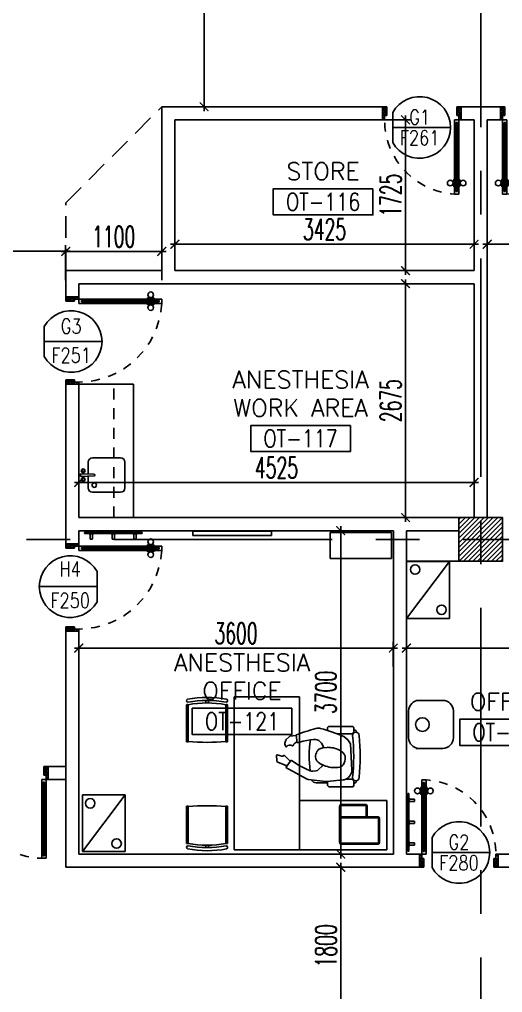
# Model space of a CAD drawing. Extents: x 275967.8 to 276060, y 57291.9 to 57371.4.
# Drawn here: x 275987.46 to 275992.99, y 57338 to 57349.13 of the extents above; entities that cross this region are included whole.
import ezdxf
from ezdxf.enums import TextEntityAlignment as Align

# ---------------------------------------------------------------- set-up
doc = ezdxf.new("R2010")
doc.units = 0
doc.header["$MEASUREMENT"] = 0
doc.header["$PDMODE"] = 34
for name, pattern in [('CENTERX2', [4, 2.5, -0.5, 0.5, -0.5]), ('HIDDEN', [0.375, 0.25, -0.125]), ('HIDDEN2', [0.1875, 0.125, -0.0625])]:
    doc.linetypes.add(name, pattern=pattern)
doc.layers.get('0').update_dxf_attribs({"linetype": 'CONTINUOUS'})
doc.layers.get('DEFPOINTS').update_dxf_attribs({"linetype": 'CONTINUOUS'})
for name, color, linetype in [('AXES', 11, 'CENTERX2'), ('COL', 5, 'CONTINUOUS'), ('DIM', 4, 'CONTINUOUS'), ('DOOR', 7, 'CONTINUOUS'), ('DOOR-CR', 2, 'CONTINUOUS'), ('DOOR-NO', 3, 'CONTINUOUS'), ('HAT', 8, 'CONTINUOUS'), ('ME-FIX', 3, 'CONTINUOUS'), ('NON-MEDICAL', 3, 'CONTINUOUS'), ('RM-BOX', 4, 'CONTINUOUS'), ('RM-NAME', 2, 'CONTINUOUS'), ('RM-NO', 2, 'CONTINUOUS'), ('WALL', 2, 'CONTINUOUS')]:
    doc.layers.add(name, color=color, linetype=linetype)
doc.styles.add('ROMANS', font='ROMANS.shx', dxfattribs={"width": 0.6})
doc.dimstyles.new('STANDARD in', dxfattribs={"dimtxt": 0.24, "dimasz": 0.1, "dimexe": 0.07, "dimexo": 0.05, "dimgap": 0.05, "dimtad": 1, "dimdec": 0, "dimlfac": 1000, "dimzin": 0, "dimdsep": 46, "dimtxsty": 'ROMANS', "dimblk": 'ARCHTICK', "dimcen": 0.05, "dimdle": 0.05, "dimclrd": 4, "dimclre": 4, "dimclrt": 2, "dimadec": 0, "dimazin": 0, "dimtfac": 1, "dimtdec": 0, "dimtmove": 2, "dimatfit": 3, "dimfxl": 0, "dimtolj": 1, "dimtzin": 0, "dimarcsym": 0})

# ---------------------------------------------------------------- blocks, each defined once
blk = doc.blocks.new('*X63')
at = {"color": 0}
for p, q in [((38539, 162743), (38986, 163190)), ((38539, 162796), (38933, 163190)), ((38539, 162849), (38880, 163190)), ((38539, 162902), (38827, 163190)), ((38539, 162955), (38774, 163190)), ((38539, 163008), (38721, 163190)), ((38539, 163061), (38668, 163190)), ((38539, 163114), (38615, 163190)), ((38539, 163167), (38562, 163190)), ((38539, 162689), (39039, 163189)), ((38592, 162690), (39039, 163136)), ((38646, 162690), (39039, 163083)), ((38699, 162690), (39039, 163030)), ((38752, 162690), (39039, 162977)), ((38805, 162690), (39039, 162924)), ((38858, 162690), (39039, 162871)), ((38911, 162690), (39039, 162818)), ((38964, 162690), (39039, 162765)), ((39017, 162690), (39039, 162712))]:
    blk.add_line(p, q, dxfattribs=at)
blk = doc.blocks.new('RM1')
at = {"layer": 'RM-BOX'}
blk.add_lwpolyline([(570, -200), (-570, -200), (-570, -500), (570, -500)], close=True, dxfattribs=at)
at = {"layer": 'RM-NAME', "style": 'ROMANS'}
for tag, p in [('ROOMNAME1', (0, 324)), ('ROOMNAME2', (0, 0))]:
    blk.add_attdef(tag, text='', height=200, dxfattribs=at).set_placement(p, align=Align.MIDDLE)
at = {"layer": 'RM-NO', "style": 'ROMANS', "width": 0.8}
blk.add_attdef('ROOMNO', text='', height=200, dxfattribs=at).set_placement((0, -350), align=Align.MIDDLE)
blk = doc.blocks.new('COL50')
at = {"layer": 'COL'}
blk.add_lwpolyline([(-250, 250), (-250, -250), (250, -250), (250, 250)], close=True, dxfattribs=at)
blk = doc.blocks.new('DD1')
at = {"layer": 'DOOR-CR'}
blk.add_line((-308, 0), (353, 0), dxfattribs=at)
blk.add_lwpolyline([(-308, -173, 3.820224), (-308, 173)], format="xyb", close=True, dxfattribs=at)
at = {"layer": 'DOOR-NO', "color": 255, "style": 'ROMANS', "width": 0.8}
for tag, p in [('G', (0, 184)), ('000', (0, -141))]:
    blk.add_attdef(tag, text='', height=204, dxfattribs=at).set_placement(p, align=Align.MIDDLE)
blk = doc.blocks.new('DOOR90')
at = {"layer": 'DOOR', "color": 0, "linetype": 'ByBlock'}
for p, q in [((-150, 0), (-150, -25)), ((-150, 0), (0, 0)), ((0, -50), (0, 0)), ((-1000, -25), (-1000, -75)), ((-1000, -75), (-1000, -25)), ((-950, -25), (-1000, -25)), ((-950, -75), (-1000, -75)), ((-970, -42), (-970, -58)), ((-950, -42), (-970, -42)), ((-950, -58), (-970, -58)), ((-950, -25), (-950, -42)), ((-950, -58), (-950, -75)), ((-918, -25), (-918, -18)), ((-828, -18), (-918, -18)), ((-918, -75), (-918, -82)), ((-828, -82), (-918, -82)), ((-905, -18), (-905, -9)), ((-905, -9), (-840, -9)), ((-905, -18), (-840, -18)), ((-905, -82), (-905, -91)), ((-905, -82), (-840, -82)), ((-905, -91), (-840, -91)), ((-840, -18), (-840, -9)), ((-840, -82), (-840, -91)), ((-828, -25), (-828, -18)), ((-828, -75), (-828, -82)), ((-200, -42), (-200, -25)), ((-200, -25), (-150, -25)), ((-180, -42), (-200, -42)), ((-200, -75), (-200, -58)), ((-200, -58), (-180, -58)), ((-150, -75), (-200, -75)), ((-180, -58), (-180, -42)), ((-150, -75), (-150, -25)), ((-150, -25), (-100, -25)), ((-100, -25), (-100, -50)), ((-100, -50), (0, -50)), ((-150, -900), (-150, -875)), ((-150, -875), (-100, -875)), ((-100, -850), (0, -850)), ((-100, -875), (-100, -850)), ((0, -850), (0, -900)), ((0, -900), (-150, -900)), ((-150, -900), (0, -900))]:
    blk.add_line(p, q, dxfattribs=at)
at = {"layer": 'DOOR', "color": 9, "linetype": 'ByBlock'}
for p, q in [((0, -50), (-114, 0)), ((0, -50), (-40, 0)), ((0, -50), (-100, -37)), ((0, -850), (-114, -900)), ((0, -850), (-100, -863)), ((0, -850), (-40, -900))]:
    blk.add_line(p, q, dxfattribs=at)
at = {"layer": 'DOOR', "linetype": 'ByBlock'}
for p, q in [((-200, -25), (-950, -25)), ((-200, -42), (-950, -42)), ((-200, -58), (-950, -58)), ((-950, -75), (-200, -75))]:
    blk.add_line(p, q, dxfattribs=at)
at = {"layer": 'DOOR', "color": 0, "linetype": 'ByBlock'}
for centre in [(-873, 24), (-873, -124)]:
    blk.add_circle(centre, 32.4, dxfattribs=at)
at = {"layer": 'DOOR', "color": 9, "linetype": 'ByBlock'}
for centre, radius, start, end in [((0, -50), 154, 161.1053, 166.2858), ((0, -50), 134, 158.1598, 169.28), ((0, -50), 94.4, 148.0182, 180), ((0, -50), 74.4, 137.7764, 180), ((0, -50), 114, 154.0838, 167.3774), ((0, -50), 54.4, 113.2074, 180), ((0, -50), 34.4, 90, 180), ((0, -50), 14.4, 90, 180), ((0, -850), 154, 193.7142, 198.8947), ((0, -850), 134, 190.72, 201.8402), ((0, -850), 94.4, 180, 211.9818), ((0, -850), 74.4, 180, 222.2236), ((0, -850), 54.4, 180, 246.7926), ((0, -850), 34.4, 180, 270), ((0, -850), 14.4, 180, 270)]:
    blk.add_arc(centre, radius, start, end, dxfattribs=at)
at = {"layer": 'DOOR', "linetype": 'HIDDEN', "ltscale": 0.5}
blk.add_arc((-150, -25), 850, 180, 270, dxfattribs=at)
blk = doc.blocks.new('DOOR-10')
at = {"layer": 'DOOR', "color": 0, "linetype": 'ByBlock'}
for p, q in [((-83, 1005), (-92, 1005)), ((-92, 1005), (-92, 940)), ((-76, 1018), (-83, 1018)), ((-83, 928), (-83, 1018)), ((-83, 1005), (-83, 940)), ((-26, 1100), (-76, 1100)), ((-76, 1100), (-26, 1100)), ((-76, 1050), (-76, 1100)), ((-59, 1050), (-76, 1050)), ((-43, 1070), (-59, 1070)), ((-59, 1050), (-59, 1070)), ((-43, 1050), (-43, 1070)), ((-26, 1050), (-43, 1050)), ((-26, 1050), (-26, 1100)), ((-26, 1018), (-18, 1018)), ((-18, 928), (-18, 1018)), ((-18, 1005), (-9, 1005)), ((-18, 1005), (-18, 940)), ((-9, 1005), (-9, 940)), ((-83, 940), (-92, 940)), ((-76, 928), (-83, 928)), ((-26, 928), (-18, 928)), ((-18, 940), (-9, 940)), ((-1001, 0), (-1001, 150)), ((-1001, 150), (-976, 150)), ((-1001, 150), (-1001, 0)), ((-976, 150), (-976, 100)), ((-76, 200), (-59, 200)), ((-76, 150), (-76, 200)), ((-76, 150), (-26, 150)), ((-59, 200), (-59, 180)), ((-59, 180), (-43, 180)), ((-43, 200), (-26, 200)), ((-43, 180), (-43, 200)), ((-26, 200), (-26, 150)), ((-1, 150), (-26, 150)), ((-26, 150), (-26, 100)), ((-951, 0), (-1001, 0)), ((-976, 100), (-951, 100)), ((-951, 100), (-951, 0)), ((-51, 100), (-51, 0)), ((-26, 100), (-51, 100)), ((-51, 0), (-1, 0))]:
    blk.add_line(p, q, dxfattribs=at)
at = {"layer": 'DOOR', "linetype": 'ByBlock'}
for p, q in [((-76, 1050), (-76, 200)), ((-59, 200), (-59, 1050)), ((-43, 200), (-43, 1050)), ((-26, 200), (-26, 1050))]:
    blk.add_line(p, q, dxfattribs=at)
at = {"layer": 'DOOR', "color": 9, "linetype": 'ByBlock'}
for p, q in [((-951, 0), (-1001, 114)), ((-51, 0), (-1, 114)), ((-1, 0), (-1, 150)), ((-951, 0), (-1001, 40)), ((-951, 0), (-964, 100)), ((-51, 0), (-37, 100)), ((-51, 0), (-1, 40))]:
    blk.add_line(p, q, dxfattribs=at)
at = {"layer": 'DOOR', "color": 0, "linetype": 'ByBlock'}
for centre in [(-124, 973), (23, 973)]:
    blk.add_circle(centre, 32.4, dxfattribs=at)
at = {"layer": 'DOOR', "linetype": 'HIDDEN', "ltscale": 0.5}
blk.add_arc((-23, 149), 952, 93.1482, 179.9482, dxfattribs=at)
at = {"layer": 'DOOR', "color": 9, "linetype": 'ByBlock'}
for centre, radius, start, end in [((-951, 0), 154, 103.7142, 108.8947), ((-951, 0), 134, 100.72, 111.8402), ((-51, 0), 134, 68.1598, 79.28), ((-51, 0), 114, 64.0838, 77.3774), ((-51, 0), 154, 71.1053, 76.2858), ((-951, 0), 94.4, 90, 121.9818), ((-951, 0), 74.4, 90, 132.2236), ((-951, 0), 54.4, 90, 156.7926), ((-951, 0), 34.4, 90, 180), ((-951, 0), 14.4, 90, 180), ((-51, 0), 94.4, 58.0182, 90), ((-51, 0), 74.4, 47.7764, 90), ((-51, 0), 54.4, 23.2074, 90), ((-51, 0), 34.4, 0, 90), ((-51, 0), 14.4, 0, 90)]:
    blk.add_arc(centre, radius, start, end, dxfattribs=at)
blk = doc.blocks.new('_ARCHTICK')
at = {"color": 0, "linetype": 'ByBlock', "const_width": 0.15}
blk.add_lwpolyline([(-0.5, -0.5), (0.5, 0.5)], dxfattribs=at)
blk = doc.blocks.new('*D579')
at = {"layer": 'DEFPOINTS', "color": 0, "linetype": 'ByBlock', "ltscale": 0.3}
for p in [(275989.235, 57347.12), (275992.66, 57346.992), (275992.66, 57346.56)]:
    blk.add_point(p, dxfattribs=at)
at = {"layer": 'DIM', "color": 4, "linetype": 'ByBlock', "lineweight": -2, "ltscale": 0.3}
for p, q in [((275989.235, 57347.07), (275989.235, 57346.49)), ((275992.66, 57346.942), (275992.66, 57346.49)), ((275989.185, 57346.56), (275992.71, 57346.56))]:
    blk.add_line(p, q, dxfattribs=at)
at = {"layer": 'DIM', "color": 4, "linetype": 'ByBlock', "lineweight": -2, "ltscale": 0.3, "xscale": 0.1, "yscale": 0.1, "zscale": 0.1, "rotation": 180}
blk.add_blockref('_ARCHTICK', (275989.235, 57346.56), dxfattribs=at)
at = {"layer": 'DIM', "color": 4, "linetype": 'ByBlock', "lineweight": -2, "ltscale": 0.3, "xscale": 0.1, "yscale": 0.1, "zscale": 0.1}
blk.add_blockref('_ARCHTICK', (275992.66, 57346.56), dxfattribs=at)
at = {"layer": 'DIM', "color": 2, "linetype": 'ByBlock', "ltscale": 0.3, "insert": (275990.948, 57346.73), "char_height": 0.24, "attachment_point": 5, "style": 'ROMANS'}
blk.add_mtext('\\A1;3425', dxfattribs=at)
blk = doc.blocks.new('*D578')
at = {"layer": 'DEFPOINTS', "color": 0, "linetype": 'ByBlock', "ltscale": 0.3}
for p in [(275992.81, 57346.56), (275995.035, 57346.56), (275995.035, 57346.56)]:
    blk.add_point(p, dxfattribs=at)
at = {"layer": 'DIM', "color": 4, "linetype": 'ByBlock', "lineweight": -2, "ltscale": 0.3}
for p, q in [((275992.76, 57346.56), (275995.085, 57346.56)), ((275992.81, 57346.61), (275992.81, 57346.63)), ((275995.035, 57346.61), (275995.035, 57346.63))]:
    blk.add_line(p, q, dxfattribs=at)
at = {"layer": 'DIM', "color": 4, "linetype": 'ByBlock', "lineweight": -2, "ltscale": 0.3, "xscale": 0.1, "yscale": 0.1, "zscale": 0.1, "rotation": 180}
blk.add_blockref('_ARCHTICK', (275992.81, 57346.56), dxfattribs=at)
at = {"layer": 'DIM', "color": 4, "linetype": 'ByBlock', "lineweight": -2, "ltscale": 0.3, "xscale": 0.1, "yscale": 0.1, "zscale": 0.1}
blk.add_blockref('_ARCHTICK', (275995.035, 57346.56), dxfattribs=at)
at = {"layer": 'DIM', "color": 2, "linetype": 'ByBlock', "ltscale": 0.3, "insert": (275993.923, 57346.73), "char_height": 0.24, "attachment_point": 5, "style": 'ROMANS'}
blk.add_mtext('\\A1;2225', dxfattribs=at)
blk = doc.blocks.new('*D566')
at = {"layer": 'DEFPOINTS', "color": 0, "linetype": 'ByBlock', "ltscale": 0.3}
for p in [(275989.085, 57346.477), (275987.985, 57346.097), (275989.085, 57346.097)]:
    blk.add_point(p, dxfattribs=at)
at = {"layer": 'DIM', "color": 4, "linetype": 'ByBlock', "lineweight": -2, "ltscale": 0.3}
for p, q in [((275987.935, 57346.477), (275989.135, 57346.477)), ((275987.985, 57346.147), (275987.985, 57346.547)), ((275989.085, 57346.147), (275989.085, 57346.547))]:
    blk.add_line(p, q, dxfattribs=at)
at = {"layer": 'DIM', "color": 4, "linetype": 'ByBlock', "lineweight": -2, "ltscale": 0.3, "xscale": 0.1, "yscale": 0.1, "zscale": 0.1, "rotation": 180}
blk.add_blockref('_ARCHTICK', (275987.985, 57346.477), dxfattribs=at)
at = {"layer": 'DIM', "color": 4, "linetype": 'ByBlock', "lineweight": -2, "ltscale": 0.3, "xscale": 0.1, "yscale": 0.1, "zscale": 0.1}
blk.add_blockref('_ARCHTICK', (275989.085, 57346.477), dxfattribs=at)
at = {"layer": 'DIM', "color": 2, "linetype": 'ByBlock', "ltscale": 0.3, "insert": (275988.535, 57346.647), "char_height": 0.24, "attachment_point": 5, "style": 'ROMANS'}
blk.add_mtext('\\A1;1100', dxfattribs=at)
blk = doc.blocks.new('*D565')
at = {"layer": 'DEFPOINTS', "color": 0, "linetype": 'ByBlock', "ltscale": 0.3}
for p in [(275991.465, 57347.983), (275991.465, 57346.258), (275991.875, 57346.258)]:
    blk.add_point(p, dxfattribs=at)
at = {"layer": 'DIM', "color": 4, "linetype": 'ByBlock', "lineweight": -2, "ltscale": 0.3}
for p, q in [((275991.875, 57348.033), (275991.875, 57346.208)), ((275991.515, 57347.983), (275991.945, 57347.983)), ((275991.515, 57346.258), (275991.945, 57346.258))]:
    blk.add_line(p, q, dxfattribs=at)
at = {"layer": 'DIM', "color": 4, "linetype": 'ByBlock', "lineweight": -2, "ltscale": 0.3, "xscale": 0.1, "yscale": 0.1, "zscale": 0.1}
for p, rotation in [((275991.875, 57347.983), 90), ((275991.875, 57346.258), 270)]:
    blk.add_blockref('_ARCHTICK', p, dxfattribs=dict(at, rotation=rotation))
at = {"layer": 'DIM', "color": 2, "linetype": 'ByBlock', "ltscale": 0.3, "insert": (275991.705, 57347.12), "char_height": 0.24, "attachment_point": 5, "rotation": 90, "style": 'ROMANS'}
blk.add_mtext('\\A1;1725', dxfattribs=at)
blk = doc.blocks.new('*D564')
at = {"layer": 'DEFPOINTS', "color": 0, "linetype": 'ByBlock', "ltscale": 0.3}
for p in [(275992.66, 57346.108), (275991.875, 57343.433), (275992.227, 57343.433)]:
    blk.add_point(p, dxfattribs=at)
at = {"layer": 'DIM', "color": 4, "linetype": 'ByBlock', "lineweight": -2, "ltscale": 0.3}
for p, q in [((275991.875, 57346.158), (275991.875, 57343.383)), ((275992.61, 57346.108), (275991.805, 57346.108)), ((275992.177, 57343.433), (275991.805, 57343.433))]:
    blk.add_line(p, q, dxfattribs=at)
at = {"layer": 'DIM', "color": 4, "linetype": 'ByBlock', "lineweight": -2, "ltscale": 0.3, "xscale": 0.1, "yscale": 0.1, "zscale": 0.1}
for p, rotation in [((275991.875, 57346.108), 90), ((275991.875, 57343.433), 270)]:
    blk.add_blockref('_ARCHTICK', p, dxfattribs=dict(at, rotation=rotation))
at = {"layer": 'DIM', "color": 2, "linetype": 'ByBlock', "ltscale": 0.3, "insert": (275991.705, 57344.77), "char_height": 0.24, "attachment_point": 5, "rotation": 90, "style": 'ROMANS'}
blk.add_mtext('\\A1;2675', dxfattribs=at)
blk = doc.blocks.new('*D563')
at = {"layer": 'DEFPOINTS', "color": 0, "linetype": 'ByBlock', "ltscale": 0.3}
for p in [(275988.135, 57344.361), (275992.66, 57344.361), (275988.135, 57343.835)]:
    blk.add_point(p, dxfattribs=at)
at = {"layer": 'DIM', "color": 4, "linetype": 'ByBlock', "lineweight": -2, "ltscale": 0.3}
for p, q in [((275988.135, 57344.311), (275988.135, 57343.765)), ((275992.66, 57344.311), (275992.66, 57343.765)), ((275992.71, 57343.835), (275988.085, 57343.835))]:
    blk.add_line(p, q, dxfattribs=at)
at = {"layer": 'DIM', "color": 4, "linetype": 'ByBlock', "lineweight": -2, "ltscale": 0.3, "xscale": 0.1, "yscale": 0.1, "zscale": 0.1, "rotation": 180}
blk.add_blockref('_ARCHTICK', (275988.135, 57343.835), dxfattribs=at)
at = {"layer": 'DIM', "color": 4, "linetype": 'ByBlock', "lineweight": -2, "ltscale": 0.3, "xscale": 0.1, "yscale": 0.1, "zscale": 0.1}
blk.add_blockref('_ARCHTICK', (275992.66, 57343.835), dxfattribs=at)
at = {"layer": 'DIM', "color": 2, "linetype": 'ByBlock', "ltscale": 0.3, "insert": (275990.398, 57344.005), "char_height": 0.24, "attachment_point": 5, "style": 'ROMANS'}
blk.add_mtext('\\A1;4525', dxfattribs=at)
blk = doc.blocks.new('*D562')
at = {"layer": 'DEFPOINTS', "color": 0, "linetype": 'ByBlock', "ltscale": 0.3}
for p in [(275990.662, 57343.283), (275990.755, 57339.583), (275991.133, 57339.583)]:
    blk.add_point(p, dxfattribs=at)
at = {"layer": 'DIM', "color": 4, "linetype": 'ByBlock', "lineweight": -2, "ltscale": 0.3}
for p, q in [((275991.133, 57343.333), (275991.133, 57339.533)), ((275990.712, 57343.283), (275991.203, 57343.283)), ((275990.805, 57339.583), (275991.203, 57339.583))]:
    blk.add_line(p, q, dxfattribs=at)
at = {"layer": 'DIM', "color": 4, "linetype": 'ByBlock', "lineweight": -2, "ltscale": 0.3, "xscale": 0.1, "yscale": 0.1, "zscale": 0.1}
for p, rotation in [((275991.133, 57343.283), 90), ((275991.133, 57339.583), 270)]:
    blk.add_blockref('_ARCHTICK', p, dxfattribs=dict(at, rotation=rotation))
at = {"layer": 'DIM', "color": 2, "linetype": 'ByBlock', "ltscale": 0.3, "insert": (275990.963, 57341.433), "char_height": 0.24, "attachment_point": 5, "rotation": 90, "style": 'ROMANS'}
blk.add_mtext('\\A1;3700', dxfattribs=at)
blk = doc.blocks.new('*D561')
at = {"layer": 'DEFPOINTS', "color": 0, "linetype": 'ByBlock', "ltscale": 0.3}
for p in [(275991.735, 57341.94), (275988.135, 57341.68), (275991.735, 57341.68)]:
    blk.add_point(p, dxfattribs=at)
at = {"layer": 'DIM', "color": 4, "linetype": 'ByBlock', "lineweight": -2, "ltscale": 0.3}
for p, q in [((275988.135, 57341.73), (275988.135, 57342.01)), ((275991.735, 57341.73), (275991.735, 57342.01)), ((275988.085, 57341.94), (275991.785, 57341.94))]:
    blk.add_line(p, q, dxfattribs=at)
at = {"layer": 'DIM', "color": 4, "linetype": 'ByBlock', "lineweight": -2, "ltscale": 0.3, "xscale": 0.1, "yscale": 0.1, "zscale": 0.1, "rotation": 180}
blk.add_blockref('_ARCHTICK', (275988.135, 57341.94), dxfattribs=at)
at = {"layer": 'DIM', "color": 4, "linetype": 'ByBlock', "lineweight": -2, "ltscale": 0.3, "xscale": 0.1, "yscale": 0.1, "zscale": 0.1}
blk.add_blockref('_ARCHTICK', (275991.735, 57341.94), dxfattribs=at)
at = {"layer": 'DIM', "color": 2, "linetype": 'ByBlock', "ltscale": 0.3, "insert": (275989.935, 57342.11), "char_height": 0.24, "attachment_point": 5, "style": 'ROMANS'}
blk.add_mtext('\\A1;3600', dxfattribs=at)
blk = doc.blocks.new('*D560')
at = {"layer": 'DEFPOINTS', "color": 0, "linetype": 'ByBlock', "ltscale": 0.3}
for p in [(275995.035, 57341.94), (275991.885, 57341.739), (275995.035, 57341.739)]:
    blk.add_point(p, dxfattribs=at)
at = {"layer": 'DIM', "color": 4, "linetype": 'ByBlock', "lineweight": -2, "ltscale": 0.3}
for p, q in [((275991.885, 57341.789), (275991.885, 57342.01)), ((275995.035, 57341.789), (275995.035, 57342.01)), ((275991.835, 57341.94), (275995.085, 57341.94))]:
    blk.add_line(p, q, dxfattribs=at)
at = {"layer": 'DIM', "color": 4, "linetype": 'ByBlock', "lineweight": -2, "ltscale": 0.3, "xscale": 0.1, "yscale": 0.1, "zscale": 0.1, "rotation": 180}
blk.add_blockref('_ARCHTICK', (275991.885, 57341.94), dxfattribs=at)
at = {"layer": 'DIM', "color": 4, "linetype": 'ByBlock', "lineweight": -2, "ltscale": 0.3, "xscale": 0.1, "yscale": 0.1, "zscale": 0.1}
blk.add_blockref('_ARCHTICK', (275995.035, 57341.94), dxfattribs=at)
at = {"layer": 'DIM', "color": 2, "linetype": 'ByBlock', "ltscale": 0.3, "insert": (275993.46, 57342.11), "char_height": 0.24, "attachment_point": 5, "style": 'ROMANS'}
blk.add_mtext('\\A1;3150', dxfattribs=at)
blk = doc.blocks.new('*D549')
at = {"layer": 'DEFPOINTS', "color": 0, "linetype": 'ByBlock', "ltscale": 0.3}
for p in [(275991.683, 57339.433), (275991.134, 57337.633), (275991.288, 57337.633)]:
    blk.add_point(p, dxfattribs=at)
at = {"layer": 'DIM', "color": 4, "linetype": 'ByBlock', "lineweight": -2, "ltscale": 0.3}
for p, q in [((275991.134, 57339.483), (275991.134, 57337.583)), ((275991.633, 57339.433), (275991.064, 57339.433)), ((275991.238, 57337.633), (275991.064, 57337.633))]:
    blk.add_line(p, q, dxfattribs=at)
at = {"layer": 'DIM', "color": 4, "linetype": 'ByBlock', "lineweight": -2, "ltscale": 0.3, "xscale": 0.1, "yscale": 0.1, "zscale": 0.1}
for p, rotation in [((275991.134, 57339.433), 90), ((275991.134, 57337.633), 270)]:
    blk.add_blockref('_ARCHTICK', p, dxfattribs=dict(at, rotation=rotation))
at = {"layer": 'DIM', "color": 2, "linetype": 'ByBlock', "ltscale": 0.3, "insert": (275990.964, 57338.533), "char_height": 0.24, "attachment_point": 5, "rotation": 90, "style": 'ROMANS'}
blk.add_mtext('\\A1;1800', dxfattribs=at)
blk = doc.blocks.new('A$C272A55A0')
at = {"layer": 'DOOR', "color": 0, "linetype": 'ByBlock'}
for p, q in [((0, 900), (0, 1050)), ((50, 1050), (0, 1050)), ((50, 950), (50, 1050)), ((1750, 950), (1750, 1050)), ((1750, 1050), (1800, 1050)), ((1800, 1050), (1800, 900)), ((0, 900), (25, 900)), ((25, 950), (50, 950)), ((25, 900), (25, 950)), ((75, 900), (25, 900)), ((25, 850), (25, 900)), ((75, 900), (75, 850)), ((1725, 900), (1775, 900)), ((1725, 900), (1725, 850)), ((1775, 950), (1750, 950)), ((1775, 900), (1775, 950)), ((1800, 900), (1775, 900)), ((1775, 850), (1775, 900)), ((42, 850), (25, 850)), ((58, 870), (42, 870)), ((42, 870), (42, 850)), ((58, 850), (58, 870)), ((75, 850), (58, 850)), ((1725, 850), (1742, 850)), ((1742, 870), (1758, 870)), ((1742, 850), (1742, 870)), ((1758, 870), (1758, 850)), ((1758, 850), (1775, 850)), ((1718, 160), (1709, 160)), ((1709, 95), (1709, 160)), ((1725, 173), (1718, 173)), ((1718, 173), (1718, 83)), ((1718, 95), (1718, 160)), ((1775, 173), (1782, 173)), ((1782, 173), (1782, 83)), ((1782, 160), (1791, 160)), ((1782, 95), (1782, 160)), ((1791, 95), (1791, 160)), ((25, 50), (42, 50)), ((25, 50), (25, 0)), ((25, 0), (75, 0)), ((75, 0), (25, 0)), ((42, 50), (42, 30)), ((42, 30), (58, 30)), ((58, 50), (75, 50)), ((58, 50), (58, 30)), ((75, 50), (75, 0)), ((1718, 95), (1709, 95)), ((1725, 83), (1718, 83)), ((1742, 50), (1725, 50)), ((1725, 50), (1725, 0)), ((1775, 0), (1725, 0)), ((1725, 0), (1775, 0)), ((1742, 50), (1742, 30)), ((1758, 30), (1742, 30)), ((1775, 50), (1758, 50)), ((1758, 50), (1758, 30)), ((1775, 83), (1782, 83)), ((1775, 50), (1775, 0)), ((1782, 95), (1791, 95))]:
    blk.add_line(p, q, dxfattribs=at)
at = {"layer": 'DOOR', "color": 9, "linetype": 'ByBlock'}
for p, q in [((50, 1050), (0, 1010)), ((50, 1050), (0, 937)), ((50, 1050), (37, 950)), ((1750, 1050), (1800, 1010)), ((1750, 1050), (1800, 937)), ((1750, 1050), (1763, 950))]:
    blk.add_line(p, q, dxfattribs=at)
at = {"layer": 'DOOR', "linetype": 'ByBlock'}
for p, q in [((25, 850), (25, 50)), ((42, 850), (42, 50)), ((58, 850), (58, 50)), ((75, 50), (75, 850)), ((1725, 50), (1725, 850)), ((1742, 850), (1742, 50)), ((1758, 850), (1758, 50)), ((1775, 850), (1775, 50))]:
    blk.add_line(p, q, dxfattribs=at)
at = {"layer": 'DOOR', "color": 0, "linetype": 'ByBlock'}
for centre in [(1676, 128), (1824, 128)]:
    blk.add_circle(centre, 32.4, dxfattribs=at)
at = {"layer": 'DOOR', "color": 9, "linetype": 'ByBlock'}
for centre, radius, start, end in [((50, 1050), 54.4, 203.2074, 270), ((50, 1050), 34.4, 180, 270), ((50, 1050), 14.4, 180, 270), ((1750, 1050), 14.4, 270, 0), ((1750, 1050), 34.4, 270, 0), ((1750, 1050), 54.4, 270, 336.7926), ((50, 1050), 74.4, 227.7764, 270), ((50, 1050), 94.4, 238.0182, 270), ((50, 1050), 114, 244.0838, 257.3774), ((50, 1050), 134, 248.1598, 259.28), ((50, 1050), 154, 251.1053, 256.2858), ((1750, 1050), 74.4, 270, 312.2236), ((1750, 1050), 94.4, 270, 301.9818), ((1750, 1050), 114, 282.6226, 295.9162), ((1750, 1050), 134, 280.72, 291.8402), ((1750, 1050), 154, 283.7142, 288.8947)]:
    blk.add_arc(centre, radius, start, end, dxfattribs=at)
at = {"layer": 'DOOR', "linetype": 'HIDDEN', "ltscale": 0.5}
for centre, start, end in [((50, 851), 268.3174, 3.2965), ((1750, 851), 176.7035, 271.6826)]:
    blk.add_arc(centre, 851, start, end, dxfattribs=at)
at = {"layer": 'WALL', "linetype": 'ByBlock'}
blk.add_line((1800, 900), (1800, 1050), dxfattribs=at)
blk = doc.blocks.new('*D797')
at = {"layer": 'DEFPOINTS', "color": 0, "linetype": 'ByBlock', "ltscale": 0.3}
for p in [(275985.785, 57346.479), (275985.785, 57346.294), (275987.985, 57346.213)]:
    blk.add_point(p, dxfattribs=at)
at = {"layer": 'DIM', "color": 4, "linetype": 'ByBlock', "lineweight": -2, "ltscale": 0.3}
for p, q in [((275988.035, 57346.479), (275985.735, 57346.479)), ((275985.785, 57346.344), (275985.785, 57346.549)), ((275987.985, 57346.263), (275987.985, 57346.549))]:
    blk.add_line(p, q, dxfattribs=at)
at = {"layer": 'DIM', "color": 4, "linetype": 'ByBlock', "lineweight": -2, "ltscale": 0.3, "xscale": 0.1, "yscale": 0.1, "zscale": 0.1, "rotation": 180}
blk.add_blockref('_ARCHTICK', (275985.785, 57346.479), dxfattribs=at)
at = {"layer": 'DIM', "color": 4, "linetype": 'ByBlock', "lineweight": -2, "ltscale": 0.3, "xscale": 0.1, "yscale": 0.1, "zscale": 0.1}
blk.add_blockref('_ARCHTICK', (275987.985, 57346.479), dxfattribs=at)
at = {"layer": 'DIM', "color": 2, "linetype": 'ByBlock', "ltscale": 0.3, "insert": (275986.885, 57346.649), "char_height": 0.24, "attachment_point": 5, "style": 'ROMANS'}
blk.add_mtext('\\A1;2200', dxfattribs=at)
blk = doc.blocks.new('*D798')
at = {"layer": 'DEFPOINTS', "color": 0, "linetype": 'ByBlock', "ltscale": 0.3}
for p in [(275989.198, 57351.283), (275989.198, 57348.133), (275989.569, 57348.133)]:
    blk.add_point(p, dxfattribs=at)
at = {"layer": 'DIM', "color": 4, "linetype": 'ByBlock', "lineweight": -2, "ltscale": 0.3}
for p, q in [((275989.248, 57351.283), (275989.639, 57351.283)), ((275989.569, 57351.333), (275989.569, 57348.083)), ((275989.248, 57348.133), (275989.639, 57348.133))]:
    blk.add_line(p, q, dxfattribs=at)
at = {"layer": 'DIM', "color": 4, "linetype": 'ByBlock', "lineweight": -2, "ltscale": 0.3, "xscale": 0.1, "yscale": 0.1, "zscale": 0.1}
for p, rotation in [((275989.569, 57351.283), 90), ((275989.569, 57348.133), 270)]:
    blk.add_blockref('_ARCHTICK', p, dxfattribs=dict(at, rotation=rotation))
at = {"layer": 'DIM', "color": 2, "linetype": 'ByBlock', "ltscale": 0.3, "insert": (275989.399, 57349.708), "char_height": 0.24, "attachment_point": 5, "rotation": 90, "style": 'ROMANS'}
blk.add_mtext('\\A1;3150', dxfattribs=at)

msp = doc.modelspace()

# ---------------------------------------------------------------- linework, layer by layer
at = {"layer": 'AXES'}
for p, q in [((275992.7355, 57291.8986), (275992.7355, 57370.7113)), ((275968.5355, 57343.1829), (276036.5755, 57343.1829))]:
    msp.add_line(p, q, dxfattribs=at)
at = {"layer": 'ME-FIX'}
for p, q in [((275988.1355, 57344.9579), (275988.762, 57344.9579)), ((275988.762, 57344.9579), (275988.762, 57343.4329)), ((275988.2927, 57344.1148), (275988.6138, 57344.1148)), ((275988.2428, 57343.9285), (275988.2428, 57344.0649)), ((275988.6637, 57344.0649), (275988.6637, 57343.772)), ((275988.1546, 57343.9024), (275988.1546, 57343.9345)), ((275988.1546, 57343.9345), (275988.3099, 57343.9285)), ((275988.1546, 57343.9024), (275988.3099, 57343.9085)), ((275988.2428, 57343.772), (275988.2428, 57343.9085)), ((275988.6138, 57343.7221), (275988.2927, 57343.7221)), ((275988.762, 57343.4329), (275988.1355, 57343.4329))]:
    msp.add_line(p, q, dxfattribs=at)
at = {"layer": 'ME-FIX', "linetype": 'HIDDEN2'}
msp.add_line((275988.5355, 57343.4329), (275988.5355, 57344.9579), dxfattribs=at)
at = {"layer": 'ME-FIX'}
for centre, radius in [((275988.1857, 57343.9682), 0.0217), ((275988.1857, 57343.8687), 0.0217), ((275988.1857, 57343.9682), 0.014), ((275988.1857, 57343.8687), 0.014), ((275988.3123, 57343.804), 0.0255)]:
    msp.add_circle(centre, radius, dxfattribs=at)
for centre, radius, start, end in [((275988.2927, 57344.0649), 0.0499, 90, 180), ((275988.6138, 57344.0649), 0.0499, 0, 90), ((275988.3099, 57343.9185), 0.00997, 270, 90), ((275988.2927, 57343.772), 0.0499, 180, 270), ((275988.6138, 57343.772), 0.0499, 270, 0)]:
    msp.add_arc(centre, radius, start, end, dxfattribs=at)
at = {"layer": 'NON-MEDICAL'}
for p, q in [((275988.1995, 57343.2635), (275988.8599, 57343.2635)), ((275988.1995, 57343.2635), (275988.1995, 57343.2508)), ((275988.1995, 57343.2508), (275988.8599, 57343.2508)), ((275988.2547, 57343.2508), (275988.2547, 57343.2458)), ((275988.2547, 57343.2458), (275988.3047, 57343.2458)), ((275988.267, 57343.2458), (275988.267, 57343.1873)), ((275988.2924, 57343.2458), (275988.2924, 57343.1873)), ((275988.3047, 57343.2508), (275988.3047, 57343.2458)), ((275988.5047, 57343.2508), (275988.5047, 57343.2458)), ((275988.5047, 57343.2458), (275988.5547, 57343.2458)), ((275988.517, 57343.2458), (275988.517, 57343.1873)), ((275988.5424, 57343.2458), (275988.5424, 57343.1873)), ((275988.5547, 57343.2508), (275988.5547, 57343.2458)), ((275988.7547, 57343.2508), (275988.7547, 57343.2458)), ((275988.7547, 57343.2458), (275988.8047, 57343.2458)), ((275988.767, 57343.2458), (275988.767, 57343.1873)), ((275988.7924, 57343.2458), (275988.7924, 57343.1873)), ((275988.8047, 57343.2508), (275988.8047, 57343.2458)), ((275988.8599, 57343.2635), (275988.8599, 57343.2508)), ((275989.4406, 57343.2286), (275989.4406, 57343.2786)), ((275989.4406, 57343.2786), (275990.3406, 57343.2786)), ((275990.3406, 57343.2286), (275989.4406, 57343.2286)), ((275990.3406, 57343.2786), (275990.3406, 57343.2286)), ((275991.0133, 57343.2639), (275991.0133, 57342.9639)), ((275991.7133, 57343.2639), (275991.0133, 57343.2639)), ((275991.7133, 57342.9639), (275991.7133, 57343.2639)), ((275988.267, 57343.1873), (275988.2924, 57343.1873)), ((275988.517, 57343.1873), (275988.5424, 57343.1873)), ((275988.767, 57343.1873), (275988.7924, 57343.1873)), ((275991.0133, 57342.9639), (275991.7133, 57342.9639)), ((275991.8872, 57342.28), (275992.3772, 57342.93)), ((275991.8872, 57342.28), (275991.8872, 57342.93)), ((275991.8872, 57342.93), (275992.3772, 57342.93)), ((275992.3772, 57342.28), (275992.3772, 57342.93)), ((275991.8872, 57342.28), (275992.3772, 57342.28)), ((275989.5884, 57341.3406), (275989.5884, 57341.3125)), ((275989.6189, 57341.3406), (275989.6189, 57341.3125)), ((275989.9127, 57339.6334), (275989.9127, 57341.3834)), ((275989.9127, 57341.3834), (275990.6627, 57341.3834)), ((275990.6627, 57341.3834), (275990.6627, 57339.6334)), ((275992.302, 57341.3413), (275991.9941, 57341.3413)), ((275989.3715, 57341.2954), (275989.3683, 57341.2921)), ((275989.3683, 57341.2921), (275989.3683, 57340.9186)), ((275989.385, 57341.2954), (275989.3715, 57341.2954)), ((275989.385, 57341.2954), (275989.3883, 57341.2921)), ((275989.3883, 57341.2921), (275989.3883, 57340.9186)), ((275989.8215, 57341.2954), (275989.8183, 57341.2921)), ((275989.8183, 57341.2921), (275989.8183, 57340.9186)), ((275989.835, 57341.2954), (275989.8215, 57341.2954)), ((275989.835, 57341.2954), (275989.8383, 57341.2921)), ((275989.8383, 57341.2921), (275989.8383, 57340.9186)), ((275991.9101, 57341.221), (275991.9101, 57340.913)), ((275992.4223, 57340.913), (275992.4223, 57341.221)), ((275990.9819, 57341.023), (275990.9819, 57340.998)), ((275991.0031, 57341.0442), (275991.2672, 57341.0442)), ((275991.2817, 57341.0297), (275991.2817, 57340.9804)), ((275991.2817, 57341.0017), (275991.2895, 57341.0017)), ((275989.3683, 57340.9186), (275989.3715, 57340.9154)), ((275989.385, 57340.9154), (275989.3715, 57340.9154)), ((275989.385, 57340.9154), (275989.3883, 57340.9186)), ((275989.8183, 57340.9186), (275989.8215, 57340.9154)), ((275989.835, 57340.9154), (275989.8215, 57340.9154)), ((275989.835, 57340.9154), (275989.8383, 57340.9186)), ((275990.6344, 57340.857), (275990.6225, 57340.9464)), ((275990.7442, 57340.8829), (275990.7051, 57340.8753)), ((275990.788, 57340.8898), (275990.7442, 57340.8829)), ((275990.8217, 57340.8936), (275990.788, 57340.8898)), ((275990.8242, 57340.894), (275990.8217, 57340.8936)), ((275991.093, 57340.9592), (275991.2606, 57340.9592)), ((275991.169, 57340.9273), (275991.215, 57340.8912)), ((275991.215, 57340.8912), (275991.2449, 57340.8437)), ((275991.3113, 57340.9799), (275991.3113, 57340.9763)), ((275990.6607, 57340.8638), (275990.6344, 57340.857)), ((275990.7051, 57340.8753), (275990.6607, 57340.8638)), ((275990.915, 57340.8518), (275990.8989, 57340.8686)), ((275990.9257, 57340.8311), (275990.915, 57340.8518)), ((275990.94, 57340.7992), (275990.9257, 57340.8311)), ((275991.2449, 57340.8437), (275991.2613, 57340.5417)), ((275991.9941, 57340.7927), (275992.302, 57340.7927)), ((275990.5032, 57340.5733), (275990.5646, 57340.6576)), ((275990.7409, 57340.4424), (275990.5032, 57340.5733)), ((275990.5646, 57340.6576), (275990.6497, 57340.6008)), ((275990.6497, 57340.6008), (275990.7325, 57340.5586)), ((275990.7325, 57340.5586), (275990.7845, 57340.5349)), ((275990.8796, 57340.5493), (275990.9211, 57340.5874)), ((275990.9211, 57340.5874), (275990.9268, 57340.6051)), ((275990.9635, 57340.4128), (275990.7604, 57340.4362)), ((275990.8136, 57340.5307), (275990.8508, 57340.5357)), ((275991.189, 57340.4386), (275991.2606, 57340.4386)), ((275990.8515, 57340.3981), (275990.9819, 57340.3981)), ((275991.1617, 57340.4319), (275990.975, 57340.4127)), ((275990.9819, 57340.4135), (275990.9819, 57340.3749)), ((275991.0031, 57340.3536), (275991.2672, 57340.3536)), ((275991.1737, 57340.4335), (275991.1617, 57340.4319)), ((275991.2817, 57340.4175), (275991.2817, 57340.3681)), ((275991.2817, 57340.3961), (275991.2895, 57340.3961)), ((275991.3113, 57340.4215), (275991.3113, 57340.4179)), ((275988.1759, 57340.2615), (275988.1759, 57339.6115)), ((275988.6659, 57340.2615), (275988.1759, 57340.2615)), ((275988.6659, 57340.2615), (275988.1759, 57339.6115)), ((275988.6659, 57340.2615), (275988.6659, 57339.6115)), ((275991.8998, 57339.6173), (275991.8998, 57340.2777)), ((275991.8998, 57340.2777), (275991.9125, 57340.2777)), ((275991.9125, 57339.6173), (275991.9125, 57340.2777)), ((275991.9125, 57340.2225), (275991.9175, 57340.2225)), ((275991.9175, 57340.1725), (275991.9175, 57340.2225)), ((275990.6627, 57339.6334), (275990.6627, 57340.1959)), ((275990.6627, 57340.1959), (275991.6627, 57340.1959)), ((275991.1211, 57340.1272), (275991.1211, 57339.9859)), ((275991.1211, 57340.1272), (275991.1211, 57339.9859)), ((275991.1336, 57340.1272), (275991.1336, 57340.0076)), ((275991.1336, 57340.1272), (275991.1336, 57340.0076)), ((275991.1461, 57340.1522), (275991.4123, 57340.1522)), ((275991.1461, 57340.1522), (275991.4123, 57340.1522)), ((275991.1461, 57340.1397), (275991.4123, 57340.1397)), ((275991.1461, 57340.1397), (275991.4123, 57340.1397)), ((275991.4248, 57340.0109), (275991.4248, 57340.1272)), ((275991.4248, 57340.0109), (275991.4248, 57340.1272)), ((275991.4373, 57340.0109), (275991.4373, 57340.1272)), ((275991.4373, 57340.0109), (275991.4373, 57340.1272)), ((275991.6627, 57340.1959), (275991.6627, 57339.6334)), ((275991.9125, 57340.1725), (275991.9175, 57340.1725)), ((275991.9175, 57340.2102), (275991.976, 57340.2102)), ((275991.9175, 57340.1848), (275991.976, 57340.1848)), ((275991.976, 57340.1848), (275991.976, 57340.2102)), ((275989.3683, 57340.0794), (275989.3715, 57340.0827)), ((275989.3683, 57339.7059), (275989.3683, 57340.0794)), ((275989.385, 57340.0827), (275989.3715, 57340.0827)), ((275989.385, 57340.0827), (275989.3883, 57340.0794)), ((275989.3883, 57339.7059), (275989.3883, 57340.0794)), ((275989.8183, 57340.0794), (275989.8215, 57340.0827)), ((275989.8183, 57339.7059), (275989.8183, 57340.0794)), ((275989.835, 57340.0827), (275989.8215, 57340.0827)), ((275989.835, 57340.0827), (275989.8383, 57340.0794)), ((275989.8383, 57339.7059), (275989.8383, 57340.0794)), ((275991.5536, 57340.0109), (275991.1461, 57340.0109)), ((275991.5536, 57340.0109), (275991.1461, 57340.0109)), ((275991.5536, 57339.9984), (275991.1461, 57339.9984)), ((275991.5536, 57339.9984), (275991.1461, 57339.9984)), ((275991.1211, 57339.7197), (275991.1211, 57339.9859)), ((275991.1211, 57339.7197), (275991.1211, 57339.9859)), ((275991.1336, 57339.7197), (275991.1336, 57339.9859)), ((275991.1336, 57339.7197), (275991.1336, 57339.9859)), ((275991.5661, 57339.9859), (275991.5661, 57339.7197)), ((275991.5661, 57339.9859), (275991.5661, 57339.7197)), ((275991.5786, 57339.9859), (275991.5786, 57339.7197)), ((275991.5786, 57339.9859), (275991.5786, 57339.7197)), ((275991.9125, 57339.9725), (275991.9175, 57339.9725)), ((275991.9125, 57339.9225), (275991.9175, 57339.9225)), ((275991.9175, 57339.9225), (275991.9175, 57339.9725)), ((275991.9175, 57339.9602), (275991.976, 57339.9602)), ((275991.9175, 57339.9348), (275991.976, 57339.9348)), ((275991.976, 57339.9348), (275991.976, 57339.9602)), ((275989.3715, 57339.7027), (275989.3683, 57339.7059)), ((275989.385, 57339.7027), (275989.3715, 57339.7027)), ((275989.385, 57339.7027), (275989.3883, 57339.7059)), ((275989.5884, 57339.6575), (275989.5884, 57339.6855)), ((275989.6189, 57339.6575), (275989.6189, 57339.6856)), ((275989.8215, 57339.7027), (275989.8183, 57339.7059)), ((275989.835, 57339.7027), (275989.8215, 57339.7027)), ((275989.835, 57339.7027), (275989.8383, 57339.7059)), ((275991.5536, 57339.7072), (275991.1461, 57339.7072)), ((275991.5536, 57339.7072), (275991.1461, 57339.7072)), ((275991.5536, 57339.6947), (275991.1461, 57339.6947)), ((275991.5536, 57339.6947), (275991.1461, 57339.6947)), ((275991.9125, 57339.7225), (275991.9175, 57339.7225)), ((275991.9125, 57339.6725), (275991.9175, 57339.6725)), ((275991.9175, 57339.6725), (275991.9175, 57339.7225)), ((275991.9175, 57339.7102), (275991.976, 57339.7102)), ((275991.9175, 57339.6848), (275991.976, 57339.6848)), ((275991.976, 57339.6848), (275991.976, 57339.7102)), ((275988.6659, 57339.6115), (275988.1759, 57339.6115)), ((275990.6627, 57339.6334), (275989.9127, 57339.6334)), ((275990.6627, 57339.6334), (275989.9127, 57339.6334)), ((275991.6627, 57339.6334), (275990.6627, 57339.6334)), ((275991.8998, 57339.6173), (275991.9125, 57339.6173))]:
    msp.add_line(p, q, dxfattribs=at)
for points in [[(275989.3883, 57340.9121), (275989.3883, 57340.8686), (275989.385, 57340.8654), (275989.3715, 57340.8654), (275989.3683, 57340.8686), (275989.3683, 57340.9121), (275989.3715, 57340.9154), (275989.385, 57340.9154)], [(275989.8383, 57340.9121), (275989.8383, 57340.8686), (275989.835, 57340.8654), (275989.8215, 57340.8654), (275989.8183, 57340.8686), (275989.8183, 57340.9121), (275989.8215, 57340.9154), (275989.835, 57340.9154)], [(275989.3883, 57340.0859), (275989.3883, 57340.1294), (275989.385, 57340.1327), (275989.3715, 57340.1327), (275989.3683, 57340.1294), (275989.3683, 57340.0859), (275989.3715, 57340.0827), (275989.385, 57340.0827)], [(275989.8383, 57340.0859), (275989.8383, 57340.1294), (275989.835, 57340.1327), (275989.8215, 57340.1327), (275989.8183, 57340.1294), (275989.8183, 57340.0859), (275989.8215, 57340.0827), (275989.835, 57340.0827)]]:
    msp.add_lwpolyline(points, close=True, dxfattribs=at)
for points in [[(275990.6233, 57340.9391), (275990.5521, 57340.9305, 0.1665035), (275990.5428, 57340.926), (275990.5106, 57340.8942, 0.116666), (275990.5067, 57340.8879), (275990.4939, 57340.8501, 0.1815827), (275990.4943, 57340.8389), (275990.505, 57340.8131, 0.5662747), (275990.514, 57340.8117, -0.3727106), (275990.5814, 57340.8233, 0.4583706), (275990.5891, 57340.8258, -0.2106222), (275990.633, 57340.8675)], [(275990.9779, 57340.8044, -0.1280623), (275991.119, 57340.7713, -0.2157166), (275991.1834, 57340.7038), (275991.1826, 57340.6708), (275991.1787, 57340.6478), (275991.1687, 57340.6164, -0.2424325), (275991.1196, 57340.5773, -0.1365134), (275990.9609, 57340.5897), (275990.895, 57340.6207, -0.297129), (275990.8457, 57340.696, -0.1389863), (275990.8614, 57340.756, -0.1051671), (275990.8843, 57340.7818), (275990.905, 57340.7925), (275990.9295, 57340.7978), (275990.9779, 57340.8039)], [(275990.5553, 57340.6453), (275990.4887, 57340.7108, 0.4458327), (275990.4796, 57340.7102), (275990.4781, 57340.7084, -0.3042703), (275990.4587, 57340.7021), (275990.4063, 57340.7172, 0.5099825), (275990.3985, 57340.7111), (275990.4005, 57340.6528, 0.292523), (275990.4118, 57340.6365), (275990.5169, 57340.5925)]]:
    msp.add_lwpolyline(points, format="xyb", dxfattribs=at)
for centre, radius in [((275991.985, 57342.8382), 0.0545), ((275992.2871, 57342.3778), 0.0545), ((275992.0677, 57341.0645), 0.0787), ((275988.2659, 57340.1637), 0.0545), ((275988.5681, 57339.7034), 0.0545)]:
    msp.add_circle(centre, radius, dxfattribs=at)
for centre, radius, start, end in [((275989.3864, 57341.3376), 0.018, 112.35344, 270.55688), ((275989.6079, 57340.1626), 1.2133, 79.57711, 100.84799), ((275989.6079, 57340.1626), 1.178, 79.5839, 100.82925), ((275989.8206, 57341.3393), 0.018, 269.44312, 67.64656), ((275992.0304, 57341.221), 0.1203, 90, 180), ((275992.302, 57341.221), 0.1203, 0, 90), ((275989.6033, 57340.1687), 1.1438, 79.16569, 100.83431), ((275991.453, 57338.7602), 2.3386, 104.943, 110.80249), ((275990.8774, 57340.9171), 0.1063, 75.70768, 104.943), ((275990.5031, 57339.448), 1.6223, 65.76561, 75.70768), ((275991.0031, 57341.023), 0.0213, 90, 180), ((275991.2672, 57341.0297), 0.0145, 0, 90), ((275991.2895, 57340.9799), 0.0218, 0, 90), ((275991.9081, 57340.6989), 1.1363, 170.33141, 188.27601), ((275990.8373, 57340.81), 0.085, 43.62382, 98.92866), ((275991.2606, 57340.9804), 0.0211, 270, 0), ((275991.3071, 57340.9392), 0.0374, 0, 180), ((275988.8726, 57340.6989), 2.4092, 354.2765, 5.7235), ((275988.8728, 57340.6989), 2.4833, 354.44787, 5.55213), ((275992.0304, 57340.913), 0.1203, 180, 270), ((275992.302, 57340.913), 0.1203, 270, 0), ((275989.6033, 57343.0529), 2.1916, 264.36999, 275.63001), ((275990.8437, 57340.5884), 0.0531, 277.75503, 312.61873), ((275990.7665, 57340.489), 0.0531, 241.15891, 263.43344), ((275990.8064, 57340.5833), 0.0531, 245.5623, 277.75503), ((275991.1439, 57340.5472), 0.1176, 284.70655, 357.32506), ((275991.2606, 57340.4175), 0.0211, 0, 90), ((275991.3071, 57340.4587), 0.0374, 180, 0), ((275990.8515, 57340.4504), 0.0523, 201.40875, 270), ((275990.9696, 57340.4656), 0.0531, 263.43344, 275.86997), ((275991.0031, 57340.3749), 0.0213, 180, 270), ((275991.2672, 57340.3681), 0.0145, 270, 0), ((275991.2895, 57340.4179), 0.0218, 270, 0), ((275989.6033, 57337.9451), 2.1916, 84.36999, 95.63001), ((275991.1461, 57340.1272), 0.025, 90, 180), ((275991.1461, 57340.1272), 0.025, 90, 180), ((275991.1461, 57340.1272), 0.0125, 90, 180), ((275991.1461, 57340.1272), 0.0125, 90, 180), ((275991.4123, 57340.1272), 0.025, 0, 90), ((275991.4123, 57340.1272), 0.025, 0, 90), ((275991.4123, 57340.1272), 0.0125, 0, 90), ((275991.4123, 57340.1272), 0.0125, 0, 90), ((275991.1461, 57339.9859), 0.025, 90, 180), ((275991.1461, 57339.9859), 0.025, 90, 180), ((275991.1461, 57339.9859), 0.0125, 90, 180), ((275991.1461, 57339.9859), 0.0125, 90, 180), ((275991.5536, 57339.9859), 0.025, 0, 90), ((275991.5536, 57339.9859), 0.025, 0, 90), ((275991.5536, 57339.9859), 0.0125, 0, 90), ((275991.5536, 57339.9859), 0.0125, 0, 90), ((275989.3864, 57339.6604), 0.018, 89.44312, 247.64656), ((275989.6079, 57340.8355), 1.178, 259.17075, 280.4161), ((275989.6033, 57340.8294), 1.1438, 259.16569, 280.83431), ((275989.8206, 57339.6588), 0.018, 292.35344, 90.55688), ((275991.1461, 57339.7197), 0.025, 180, 270), ((275991.1461, 57339.7197), 0.025, 180, 270), ((275991.1461, 57339.7197), 0.0125, 180, 270), ((275991.1461, 57339.7197), 0.0125, 180, 270), ((275991.5536, 57339.7197), 0.0125, 270, 0), ((275991.5536, 57339.7197), 0.0125, 270, 0), ((275991.5536, 57339.7197), 0.025, 270, 0), ((275991.5536, 57339.7197), 0.025, 270, 0), ((275989.6079, 57340.8354), 1.2133, 259.15201, 280.42289)]:
    msp.add_arc(centre, radius, start, end, dxfattribs=at)
at = {"layer": 'WALL', "color": 0, "linetype": 'HIDDEN'}
for p, q in [((275987.9855, 57347.0329), (275989.0855, 57348.1329)), ((275987.9855, 57346.2579), (275987.9855, 57347.0329))]:
    msp.add_line(p, q, dxfattribs=at)
at = {"layer": 'WALL'}
for p, q in [((275991.6105, 57348.1329), (275989.0855, 57348.1329)), ((275989.0855, 57346.2579), (275989.0855, 57348.1329)), ((275991.6105, 57347.9829), (275991.6105, 57348.1329)), ((275992.9605, 57348.1329), (275992.5105, 57348.1329)), ((275992.5105, 57347.9829), (275992.5105, 57348.1329)), ((275992.9605, 57347.9829), (275992.9605, 57348.1329)), ((275991.6105, 57347.9829), (275989.2355, 57347.9829)), ((275989.2355, 57346.2579), (275989.2355, 57347.9829)), ((275992.6605, 57347.9829), (275992.5105, 57347.9829)), ((275992.6605, 57346.2579), (275992.6605, 57347.9829)), ((275992.9605, 57347.9829), (275992.8105, 57347.9829)), ((275992.8105, 57343.4329), (275992.8105, 57347.9829)), ((275987.9855, 57346.2579), (275987.9855, 57345.9579)), ((275987.9855, 57346.2579), (275989.0855, 57346.2579)), ((275989.2355, 57346.2579), (275992.6605, 57346.2579)), ((275988.1355, 57346.1079), (275988.1355, 57345.9579)), ((275988.1355, 57346.1079), (275992.6605, 57346.1079)), ((275992.6605, 57343.4329), (275992.6605, 57346.1079)), ((275988.1355, 57345.9579), (275987.9855, 57345.9579)), ((275988.1355, 57344.9579), (275987.9855, 57344.9579)), ((275987.9855, 57344.9579), (275987.9855, 57343.2829)), ((275988.1355, 57344.9579), (275988.1355, 57343.4329)), ((275992.4855, 57343.4329), (275988.1355, 57343.4329)), ((275987.9855, 57343.2829), (275987.9855, 57343.1322)), ((275988.1355, 57343.2829), (275988.1355, 57343.1322)), ((275991.7355, 57343.2829), (275988.1355, 57343.2829)), ((275991.7355, 57339.5829), (275991.7355, 57343.2829)), ((275992.4855, 57343.2829), (275991.8855, 57343.2829)), ((275991.8855, 57339.5829), (275991.8855, 57343.2829)), ((275988.1355, 57343.1322), (275987.9855, 57343.1322)), ((275988.1355, 57342.1322), (275987.9855, 57342.1322)), ((275987.9855, 57342.1322), (275987.9855, 57339.4329)), ((275988.1355, 57342.1322), (275988.1355, 57339.5829)), ((275987.7855, 57340.5849), (275987.7855, 57340.4349)), ((275987.7855, 57340.5849), (275987.9855, 57340.5849)), ((275987.7855, 57340.4349), (275987.9855, 57340.4349)), ((275988.1355, 57339.5829), (275991.7355, 57339.5829)), ((275991.5855, 57339.5829), (275991.7355, 57339.5829)), ((275991.8855, 57339.5829), (275992.0355, 57339.5829)), ((275992.0355, 57339.4329), (275992.0355, 57339.5829)), ((275992.9355, 57339.4329), (275992.9355, 57339.5829)), ((275992.9355, 57339.5829), (275995.0355, 57339.5829)), ((275987.9855, 57339.4329), (275992.0355, 57339.4329)), ((275992.9355, 57339.4329), (275995.3605, 57339.4329))]:
    msp.add_line(p, q, dxfattribs=at)
at = {"layer": 'WALL', "color": 6, "linetype": 'ByBlock', "ltscale": 0.3}
msp.add_line((275992.4855, 57342.9329), (275991.8855, 57342.9329), dxfattribs=at)
at = {"layer": 'WALL', "linetype": 'ByBlock', "ltscale": 0.3}
msp.add_lwpolyline([(275992.4855, 57342.9329), (275992.9855, 57342.9329), (275992.9855, 57343.4329), (275992.4855, 57343.4329)], close=True, dxfattribs=at)

# ---------------------------------------------------------------- block references
at = {"layer": 'COL', "xscale": 0.001, "yscale": 0.001, "zscale": 0.001}
msp.add_blockref('COL50', (275992.7355, 57343.1829), dxfattribs=at)
at = {"layer": 'DOOR', "color": 0, "linetype": 'ByBlock', "ltscale": 0.3, "yscale": 0.001, "zscale": 0.001}
for name, p, xscale, rotation in [('DOOR90', (275992.5105, 57348.1329), -0.001, 270), ('DOOR90', (275992.9605, 57348.1329), 0.001, 90), ('DOOR-10', (275987.9855, 57345.9586), -0.001, 270), ('DOOR-10', (275987.9855, 57343.1329), -0.001, 270)]:
    msp.add_blockref(name, p, dxfattribs=dict(at, xscale=xscale, rotation=rotation))
at = {"layer": 'DOOR', "color": 0, "linetype": 'ByBlock', "xscale": -0.001, "yscale": 0.001, "zscale": 0.001}
msp.add_blockref('A$C272A55A0', (275987.7855, 57339.5345), dxfattribs=at)
at = {"layer": 'DOOR', "color": 0, "linetype": 'ByBlock', "xscale": -0.001, "yscale": 0.001, "zscale": 0.001, "rotation": 90}
msp.add_blockref('DOOR90', (275992.0355, 57339.4329), dxfattribs=at)
at = {"layer": 'DOOR-NO'}
ref = msp.add_blockref('DD1', (275992.0362, 57347.8957), dxfattribs=dict(at, xscale=0.001, yscale=0.001, zscale=0.001))
ref.add_attrib('G', 'G1', dxfattribs={"height": 0.17, "style": 'ROMANS', "width": 0.8}).set_placement((275992.0362, 57348.0137), align=Align.MIDDLE)
ref.add_attrib('000', 'F261', dxfattribs={"height": 0.17, "style": 'ROMANS', "width": 0.8}).set_placement((275992.0362, 57347.7779), align=Align.MIDDLE)
ref = msp.add_blockref('DD1', (275988.0481, 57345.4468), dxfattribs=dict(at, xscale=0.001, yscale=0.001, zscale=0.001))
ref.add_attrib('G', 'G3', dxfattribs={"height": 0.17, "style": 'ROMANS', "width": 0.8}).set_placement((275988.0481, 57345.622), align=Align.MIDDLE)
ref.add_attrib('000', 'F251', dxfattribs={"height": 0.17, "style": 'ROMANS', "width": 0.8}).set_placement((275988.0481, 57345.2898), align=Align.MIDDLE)
ref = msp.add_blockref('DD1', (275988.0366, 57342.6431), dxfattribs=dict(at, xscale=-0.001, yscale=0.001, zscale=0.001))
ref.add_attrib('G', 'H4', dxfattribs={"height": 0.17, "style": 'ROMANS', "width": 0.8}).set_placement((275988.0366, 57342.8451), align=Align.MIDDLE)
ref.add_attrib('000', 'F250', dxfattribs={"height": 0.17, "style": 'ROMANS', "width": 0.8}).set_placement((275988.0366, 57342.4851), align=Align.MIDDLE)
ref = msp.add_blockref('DD1', (275992.4862, 57339.6013), dxfattribs=dict(at, xscale=0.001, yscale=0.001, zscale=0.001))
ref.add_attrib('G', 'G2', dxfattribs={"height": 0.17, "style": 'ROMANS', "width": 0.8}).set_placement((275992.4862, 57339.7193), align=Align.MIDDLE)
ref.add_attrib('000', 'F280', dxfattribs={"height": 0.17, "style": 'ROMANS', "width": 0.8}).set_placement((275992.4862, 57339.4835), align=Align.MIDDLE)
at = {"layer": 'HAT', "xscale": 0.001, "yscale": 0.001, "zscale": 0.001}
msp.add_blockref('*X63', (275953.9463, 57180.2432), dxfattribs=at)
at = {"layer": 'RM-NAME', "xscale": 0.001, "yscale": 0.001, "zscale": 0.001}
for p, values in [((275990.9319, 57347.3948), {'ROOMNO': 'OT-116', 'ROOMNAME2': 'STORE'}), ((275990.6745, 57344.6874), {'ROOMNO': 'OT-117', 'ROOMNAME2': 'WORK AREA', 'ROOMNAME1': 'ANESTHESIA'}), ((275990.0044, 57341.451), {'ROOMNO': 'OT-121', 'ROOMNAME2': 'OFFICE', 'ROOMNAME1': 'ANESTHESIA'}), ((275993.0655, 57341.3259), {'ROOMNO': 'OT-122', 'ROOMNAME2': 'OFFICE'})]:
    msp.add_blockref('RM1', p, dxfattribs=at).add_auto_attribs(values)

# ---------------------------------------------------------------- dimensions: what is measured, and where the dimension line sits
at = {"layer": 'DIM', "linetype": 'ByBlock', "ltscale": 0.3}
for base, p1, p2, picture, middle in [((275989.5688, 57348.1329), (275989.198, 57351.2829), (275989.198, 57348.1329), '*D798', (275989.3988, 57349.7079)), ((275991.875, 57346.2579), (275991.4652, 57347.9829), (275991.4652, 57346.2579), '*D565', (275991.705, 57347.1204)), ((275991.875, 57343.4329), (275992.6605, 57346.1079), (275992.2266, 57343.4329), '*D564', (275991.705, 57344.7704)), ((275991.1333, 57339.5829), (275990.6617, 57343.2829), (275990.7547, 57339.5829), '*D562', (275990.9633, 57341.4329)), ((275991.1336, 57337.6329), (275991.6834, 57339.4329), (275991.2877, 57337.6329), '*D549', (275990.9636, 57338.5329))]:
    dim = msp.add_linear_dim(base=base, p1=p1, p2=p2, angle=90, dimstyle='STANDARD in', dxfattribs=at)
    dim.commit()
    dim.dimension.update_dxf_attribs({"geometry": picture, "text_midpoint": middle})
for base, p1, p2, picture, middle in [((275992.6605, 57346.5602), (275989.2355, 57347.1204), (275992.6605, 57346.9923), '*D579', (275990.948, 57346.7302)), ((275985.7855, 57346.4786), (275987.9855, 57346.2129), (275985.7855, 57346.2942), '*D797', (275986.8855, 57346.6486)), ((275989.0855, 57346.477), (275987.9855, 57346.0972), (275989.0855, 57346.0972), '*D566', (275988.5355, 57346.647)), ((275995.0355, 57346.5602), (275992.8105, 57346.5602), (275995.0355, 57346.5602), '*D578', (275993.923, 57346.7302)), ((275988.1355, 57343.8353), (275992.6605, 57344.3612), (275988.1355, 57344.3612), '*D563', (275990.398, 57344.0053)), ((275991.7355, 57341.9397), (275988.1355, 57341.6796), (275991.7355, 57341.6796), '*D561', (275989.9355, 57342.1097)), ((275995.0355, 57341.9397), (275991.8855, 57341.7387), (275995.0355, 57341.7387), '*D560', (275993.4605, 57342.1097))]:
    dim = msp.add_linear_dim(base=base, p1=p1, p2=p2, dimstyle='STANDARD in', dxfattribs=at)
    dim.commit()
    dim.dimension.update_dxf_attribs({"geometry": picture, "text_midpoint": middle})

doc.saveas('drawing.dxf')
